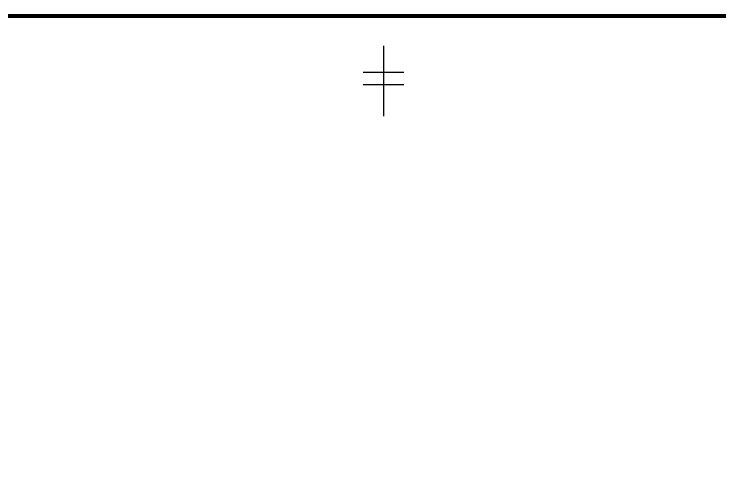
# Model space of a CAD drawing. Extents: x 5031545 to 5313844, y -886381 to -283477.
# Drawn here: x 5175753 to 5193321, y -839391 to -827931 of the extents above; entities that cross this region are included whole.
import ezdxf

# ---------------------------------------------------------------- set-up
doc = ezdxf.new("R2010")
doc.units = 0
doc.header["$LTSCALE"] = 1000
doc.header["$MEASUREMENT"] = 0
doc.layers.get('0').update_dxf_attribs({"linetype": 'CONTINUOUS'})
doc.layers.add('图框', color=147, linetype='CONTINUOUS', lineweight=20)

msp = doc.modelspace()

# ---------------------------------------------------------------- linework, layer by layer
for p, q in [((5184946.1, -828719.7), (5184946.1, -830470.7)), ((5184946.1, -828719.7), (5184946.1, -830470.7)), ((5184438.7, -829376.3), (5185453.5, -829376.3)), ((5184438.7, -829376.3), (5185453.5, -829376.3)), ((5184438.7, -829679.6), (5185453.5, -829679.6)), ((5184438.7, -829679.6), (5185453.5, -829679.6))]:
    msp.add_line(p, q)
at = {"layer": '图框', "const_width": 100}
msp.add_lwpolyline([(5228743.6, -885381), (5228743.6, -827981), (5148143.6, -827981), (5148143.6, -885381)], close=True, dxfattribs=at)

doc.saveas('drawing.dxf')
